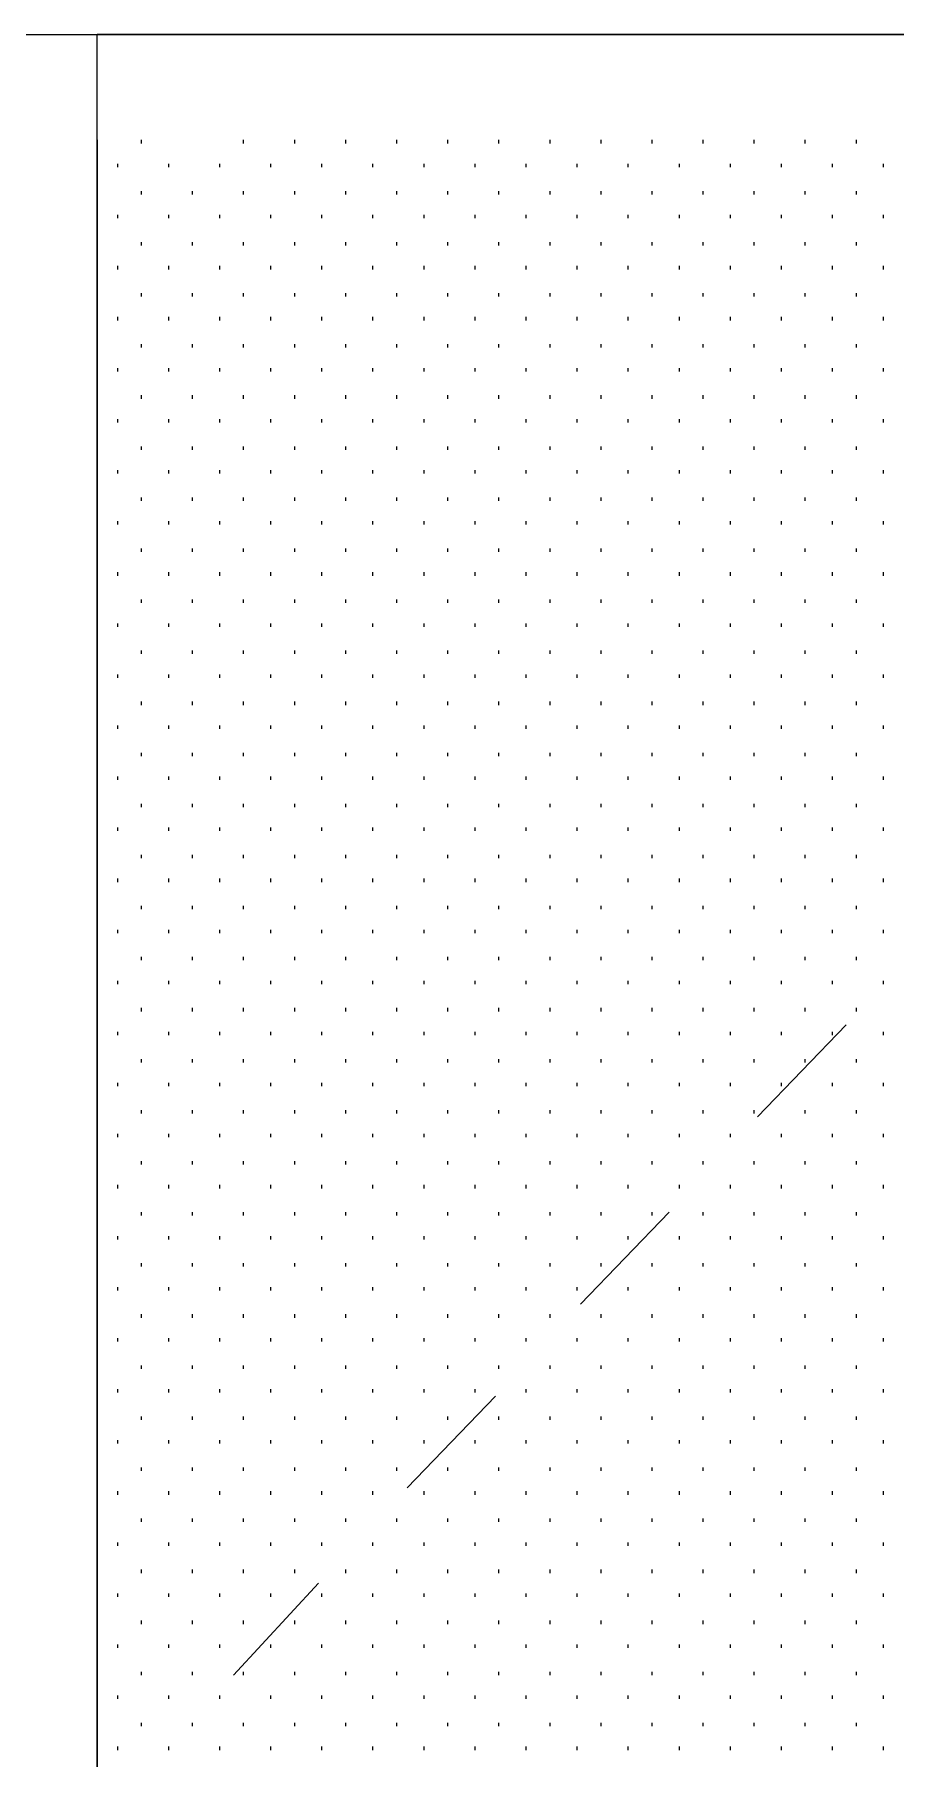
# Model space of a CAD drawing. Header units: inches. Extents: x -6061 to 13621, y -296 to 7483.
# Drawn here: x 12258.05 to 12278.3, y 169.85 to 210.42 of the extents above; entities that cross this region are included whole.
import ezdxf

# ---------------------------------------------------------------- set-up
doc = ezdxf.new("R2010")
doc.units = ezdxf.units.IN
doc.header["$MEASUREMENT"] = 0
doc.layers.get('0').update_dxf_attribs({"linetype": 'CONTINUOUS'})

msp = doc.modelspace()

# ---------------------------------------------------------------- linework, layer by layer
at = {"color": 7, "linetype": 'Continuous', "lineweight": 18, "true_color": 0x000007}
msp.add_line((12219.23764, 210.41591), (12379.6589, 210.41591), dxfattribs=at)
at = {"color": 7, "linetype": 'Continuous', "lineweight": 9, "true_color": 0x000007}
for p, q in [((12257.04035, 210.41591), (12259.52316, 210.41591)), ((12259.52316, 207.93311), (12259.52316, 210.41591)), ((12296.76524, 210.41591), (12259.52316, 210.41591)), ((12259.52316, 126.40098), (12259.52316, 210.41591)), ((12259.52316, 207.93311), (12259.52316, 128.88379)), ((12277.14307, 187.10958), (12275.06071, 184.94714)), ((12272.97836, 182.7046), (12270.89601, 180.54216)), ((12268.89375, 178.37972), (12266.81139, 176.21727)), ((12264.72904, 173.97474), (12262.72678, 171.81229))]:
    msp.add_line(p, q, dxfattribs=at)
at = {"color": 7, "linetype": 'Continuous', "lineweight": 9, "true_color": 0xffffff}
for p, q in [((12260.56433, 207.85302), (12260.56433, 207.93311)), ((12262.96705, 207.85302), (12262.96705, 207.93311)), ((12264.16841, 207.85302), (12264.16841, 207.93311)), ((12265.36976, 207.85302), (12265.36976, 207.93311)), ((12266.57112, 207.85302), (12266.57112, 207.93311)), ((12267.77248, 207.85302), (12267.77248, 207.93311)), ((12268.97384, 207.85302), (12268.97384, 207.93311)), ((12270.17519, 207.85302), (12270.17519, 207.93311)), ((12271.37655, 207.85302), (12271.37655, 207.93311)), ((12272.57791, 207.85302), (12272.57791, 207.93311)), ((12273.77927, 207.85302), (12273.77927, 207.93311)), ((12274.98062, 207.85302), (12274.98062, 207.93311)), ((12276.18198, 207.85302), (12276.18198, 207.93311)), ((12277.38334, 207.85302), (12277.38334, 207.93311)), ((12260.0037, 207.29239), (12260.0037, 207.37248)), ((12261.20506, 207.29239), (12261.20506, 207.37248)), ((12262.40642, 207.29239), (12262.40642, 207.37248)), ((12263.60777, 207.29239), (12263.60777, 207.37248)), ((12264.80913, 207.29239), (12264.80913, 207.37248)), ((12266.01049, 207.29239), (12266.01049, 207.37248)), ((12267.21185, 207.29239), (12267.21185, 207.37248)), ((12268.4132, 207.29239), (12268.4132, 207.37248)), ((12269.61456, 207.29239), (12269.61456, 207.37248)), ((12270.81592, 207.29239), (12270.81592, 207.37248)), ((12272.01728, 207.29239), (12272.01728, 207.37248)), ((12273.21863, 207.29239), (12273.21863, 207.37248)), ((12274.41999, 207.29239), (12274.41999, 207.37248)), ((12275.62135, 207.29239), (12275.62135, 207.37248)), ((12276.82271, 207.29239), (12276.82271, 207.37248)), ((12278.02406, 207.29239), (12278.02406, 207.37248)), ((12260.56433, 206.65166), (12260.56433, 206.73175)), ((12261.76569, 206.65166), (12261.76569, 206.73175)), ((12262.96705, 206.65166), (12262.96705, 206.73175)), ((12264.16841, 206.65166), (12264.16841, 206.73175)), ((12265.36976, 206.65166), (12265.36976, 206.73175)), ((12266.57112, 206.65166), (12266.57112, 206.73175)), ((12267.77248, 206.65166), (12267.77248, 206.73175)), ((12268.97384, 206.65166), (12268.97384, 206.73175)), ((12270.17519, 206.65166), (12270.17519, 206.73175)), ((12271.37655, 206.65166), (12271.37655, 206.73175)), ((12272.57791, 206.65166), (12272.57791, 206.73175)), ((12273.77927, 206.65166), (12273.77927, 206.73175)), ((12274.98062, 206.65166), (12274.98062, 206.73175)), ((12276.18198, 206.65166), (12276.18198, 206.73175)), ((12277.38334, 206.65166), (12277.38334, 206.73175)), ((12260.0037, 206.09103), (12260.0037, 206.17112)), ((12261.20506, 206.09103), (12261.20506, 206.17112)), ((12262.40642, 206.09103), (12262.40642, 206.17112)), ((12263.60777, 206.09103), (12263.60777, 206.17112)), ((12264.80913, 206.09103), (12264.80913, 206.17112)), ((12266.01049, 206.09103), (12266.01049, 206.17112)), ((12267.21185, 206.09103), (12267.21185, 206.17112)), ((12268.4132, 206.09103), (12268.4132, 206.17112)), ((12269.61456, 206.09103), (12269.61456, 206.17112)), ((12270.81592, 206.09103), (12270.81592, 206.17112)), ((12272.01728, 206.09103), (12272.01728, 206.17112)), ((12273.21863, 206.09103), (12273.21863, 206.17112)), ((12274.41999, 206.09103), (12274.41999, 206.17112)), ((12275.62135, 206.09103), (12275.62135, 206.17112)), ((12276.82271, 206.09103), (12276.82271, 206.17112)), ((12278.02406, 206.09103), (12278.02406, 206.17112)), ((12260.56433, 205.4503), (12260.56433, 205.53039)), ((12261.76569, 205.4503), (12261.76569, 205.53039)), ((12262.96705, 205.4503), (12262.96705, 205.53039)), ((12264.16841, 205.4503), (12264.16841, 205.53039)), ((12265.36976, 205.4503), (12265.36976, 205.53039)), ((12266.57112, 205.4503), (12266.57112, 205.53039)), ((12267.77248, 205.4503), (12267.77248, 205.53039)), ((12268.97384, 205.4503), (12268.97384, 205.53039)), ((12270.17519, 205.4503), (12270.17519, 205.53039)), ((12271.37655, 205.4503), (12271.37655, 205.53039)), ((12272.57791, 205.4503), (12272.57791, 205.53039)), ((12273.77927, 205.4503), (12273.77927, 205.53039)), ((12274.98062, 205.4503), (12274.98062, 205.53039)), ((12276.18198, 205.4503), (12276.18198, 205.53039)), ((12277.38334, 205.4503), (12277.38334, 205.53039)), ((12260.0037, 204.88967), (12260.0037, 204.96976)), ((12261.20506, 204.88967), (12261.20506, 204.96976)), ((12262.40642, 204.88967), (12262.40642, 204.96976)), ((12263.60777, 204.88967), (12263.60777, 204.96976)), ((12264.80913, 204.88967), (12264.80913, 204.96976)), ((12266.01049, 204.88967), (12266.01049, 204.96976)), ((12267.21185, 204.88967), (12267.21185, 204.96976)), ((12268.4132, 204.88967), (12268.4132, 204.96976)), ((12269.61456, 204.88967), (12269.61456, 204.96976)), ((12270.81592, 204.88967), (12270.81592, 204.96976)), ((12272.01728, 204.88967), (12272.01728, 204.96976)), ((12273.21863, 204.88967), (12273.21863, 204.96976)), ((12274.41999, 204.88967), (12274.41999, 204.96976)), ((12275.62135, 204.88967), (12275.62135, 204.96976)), ((12276.82271, 204.88967), (12276.82271, 204.96976)), ((12278.02406, 204.88967), (12278.02406, 204.96976)), ((12260.56433, 204.24895), (12260.56433, 204.32904)), ((12261.76569, 204.24895), (12261.76569, 204.32904)), ((12262.96705, 204.24895), (12262.96705, 204.32904)), ((12264.16841, 204.24895), (12264.16841, 204.32904)), ((12265.36976, 204.24895), (12265.36976, 204.32904)), ((12266.57112, 204.24895), (12266.57112, 204.32904)), ((12267.77248, 204.24895), (12267.77248, 204.32904)), ((12268.97384, 204.24895), (12268.97384, 204.32904)), ((12270.17519, 204.24895), (12270.17519, 204.32904)), ((12271.37655, 204.24895), (12271.37655, 204.32904)), ((12272.57791, 204.24895), (12272.57791, 204.32904)), ((12273.77927, 204.24895), (12273.77927, 204.32904)), ((12274.98062, 204.24895), (12274.98062, 204.32904)), ((12276.18198, 204.24895), (12276.18198, 204.32904)), ((12277.38334, 204.24895), (12277.38334, 204.32904)), ((12260.0037, 203.68831), (12260.0037, 203.7684)), ((12261.20506, 203.68831), (12261.20506, 203.7684)), ((12262.40642, 203.68831), (12262.40642, 203.7684)), ((12263.60777, 203.68831), (12263.60777, 203.7684)), ((12264.80913, 203.68831), (12264.80913, 203.7684)), ((12266.01049, 203.68831), (12266.01049, 203.7684)), ((12267.21185, 203.68831), (12267.21185, 203.7684)), ((12268.4132, 203.68831), (12268.4132, 203.7684)), ((12269.61456, 203.68831), (12269.61456, 203.7684)), ((12270.81592, 203.68831), (12270.81592, 203.7684)), ((12272.01728, 203.68831), (12272.01728, 203.7684)), ((12273.21863, 203.68831), (12273.21863, 203.7684)), ((12274.41999, 203.68831), (12274.41999, 203.7684)), ((12275.62135, 203.68831), (12275.62135, 203.7684)), ((12276.82271, 203.68831), (12276.82271, 203.7684)), ((12278.02406, 203.68831), (12278.02406, 203.7684)), ((12260.56433, 203.04759), (12260.56433, 203.12768)), ((12261.76569, 203.04759), (12261.76569, 203.12768)), ((12262.96705, 203.04759), (12262.96705, 203.12768)), ((12264.16841, 203.04759), (12264.16841, 203.12768)), ((12265.36976, 203.04759), (12265.36976, 203.12768)), ((12266.57112, 203.04759), (12266.57112, 203.12768)), ((12267.77248, 203.04759), (12267.77248, 203.12768)), ((12268.97384, 203.04759), (12268.97384, 203.12768)), ((12270.17519, 203.04759), (12270.17519, 203.12768)), ((12271.37655, 203.04759), (12271.37655, 203.12768)), ((12272.57791, 203.04759), (12272.57791, 203.12768)), ((12273.77927, 203.04759), (12273.77927, 203.12768)), ((12274.98062, 203.04759), (12274.98062, 203.12768)), ((12276.18198, 203.04759), (12276.18198, 203.12768)), ((12277.38334, 203.04759), (12277.38334, 203.12768)), ((12260.0037, 202.48696), (12260.0037, 202.56705)), ((12261.20506, 202.48696), (12261.20506, 202.56705)), ((12262.40642, 202.48696), (12262.40642, 202.56705)), ((12263.60777, 202.48696), (12263.60777, 202.56705)), ((12264.80913, 202.48696), (12264.80913, 202.56705)), ((12266.01049, 202.48696), (12266.01049, 202.56705)), ((12267.21185, 202.48696), (12267.21185, 202.56705)), ((12268.4132, 202.48696), (12268.4132, 202.56705)), ((12269.61456, 202.48696), (12269.61456, 202.56705)), ((12270.81592, 202.48696), (12270.81592, 202.56705)), ((12272.01728, 202.48696), (12272.01728, 202.56705)), ((12273.21863, 202.48696), (12273.21863, 202.56705)), ((12274.41999, 202.48696), (12274.41999, 202.56705)), ((12275.62135, 202.48696), (12275.62135, 202.56705)), ((12276.82271, 202.48696), (12276.82271, 202.56705)), ((12278.02406, 202.48696), (12278.02406, 202.56705)), ((12260.56433, 201.84623), (12260.56433, 201.92632)), ((12261.76569, 201.84623), (12261.76569, 201.92632)), ((12262.96705, 201.84623), (12262.96705, 201.92632)), ((12264.16841, 201.84623), (12264.16841, 201.92632)), ((12265.36976, 201.84623), (12265.36976, 201.92632)), ((12266.57112, 201.84623), (12266.57112, 201.92632)), ((12267.77248, 201.84623), (12267.77248, 201.92632)), ((12268.97384, 201.84623), (12268.97384, 201.92632)), ((12270.17519, 201.84623), (12270.17519, 201.92632)), ((12271.37655, 201.84623), (12271.37655, 201.92632)), ((12272.57791, 201.84623), (12272.57791, 201.92632)), ((12273.77927, 201.84623), (12273.77927, 201.92632)), ((12274.98062, 201.84623), (12274.98062, 201.92632)), ((12276.18198, 201.84623), (12276.18198, 201.92632)), ((12277.38334, 201.84623), (12277.38334, 201.92632)), ((12260.0037, 201.2856), (12260.0037, 201.36569)), ((12261.20506, 201.2856), (12261.20506, 201.36569)), ((12262.40642, 201.2856), (12262.40642, 201.36569)), ((12263.60777, 201.2856), (12263.60777, 201.36569)), ((12264.80913, 201.2856), (12264.80913, 201.36569)), ((12266.01049, 201.2856), (12266.01049, 201.36569)), ((12267.21185, 201.2856), (12267.21185, 201.36569)), ((12268.4132, 201.2856), (12268.4132, 201.36569)), ((12269.61456, 201.2856), (12269.61456, 201.36569)), ((12270.81592, 201.2856), (12270.81592, 201.36569)), ((12272.01728, 201.2856), (12272.01728, 201.36569)), ((12273.21863, 201.2856), (12273.21863, 201.36569)), ((12274.41999, 201.2856), (12274.41999, 201.36569)), ((12275.62135, 201.2856), (12275.62135, 201.36569)), ((12276.82271, 201.2856), (12276.82271, 201.36569)), ((12278.02406, 201.2856), (12278.02406, 201.36569)), ((12260.56433, 200.64487), (12260.56433, 200.72496)), ((12261.76569, 200.64487), (12261.76569, 200.72496)), ((12262.96705, 200.64487), (12262.96705, 200.72496)), ((12264.16841, 200.64487), (12264.16841, 200.72496)), ((12265.36976, 200.64487), (12265.36976, 200.72496)), ((12266.57112, 200.64487), (12266.57112, 200.72496)), ((12267.77248, 200.64487), (12267.77248, 200.72496)), ((12268.97384, 200.64487), (12268.97384, 200.72496)), ((12270.17519, 200.64487), (12270.17519, 200.72496)), ((12271.37655, 200.64487), (12271.37655, 200.72496)), ((12272.57791, 200.64487), (12272.57791, 200.72496)), ((12273.77927, 200.64487), (12273.77927, 200.72496)), ((12274.98062, 200.64487), (12274.98062, 200.72496)), ((12276.18198, 200.64487), (12276.18198, 200.72496)), ((12277.38334, 200.64487), (12277.38334, 200.72496)), ((12260.0037, 200.08424), (12260.0037, 200.16433)), ((12261.20506, 200.08424), (12261.20506, 200.16433)), ((12262.40642, 200.08424), (12262.40642, 200.16433)), ((12263.60777, 200.08424), (12263.60777, 200.16433)), ((12264.80913, 200.08424), (12264.80913, 200.16433)), ((12266.01049, 200.08424), (12266.01049, 200.16433)), ((12267.21185, 200.08424), (12267.21185, 200.16433)), ((12268.4132, 200.08424), (12268.4132, 200.16433)), ((12269.61456, 200.08424), (12269.61456, 200.16433)), ((12270.81592, 200.08424), (12270.81592, 200.16433)), ((12272.01728, 200.08424), (12272.01728, 200.16433)), ((12273.21863, 200.08424), (12273.21863, 200.16433)), ((12274.41999, 200.08424), (12274.41999, 200.16433)), ((12275.62135, 200.08424), (12275.62135, 200.16433)), ((12276.82271, 200.08424), (12276.82271, 200.16433)), ((12278.02406, 200.08424), (12278.02406, 200.16433)), ((12260.56433, 199.44352), (12260.56433, 199.52361)), ((12261.76569, 199.44352), (12261.76569, 199.52361)), ((12262.96705, 199.44352), (12262.96705, 199.52361)), ((12264.16841, 199.44352), (12264.16841, 199.52361)), ((12265.36976, 199.44352), (12265.36976, 199.52361)), ((12266.57112, 199.44352), (12266.57112, 199.52361)), ((12267.77248, 199.44352), (12267.77248, 199.52361)), ((12268.97384, 199.44352), (12268.97384, 199.52361)), ((12270.17519, 199.44352), (12270.17519, 199.52361)), ((12271.37655, 199.44352), (12271.37655, 199.52361)), ((12272.57791, 199.44352), (12272.57791, 199.52361)), ((12273.77927, 199.44352), (12273.77927, 199.52361)), ((12274.98062, 199.44352), (12274.98062, 199.52361)), ((12276.18198, 199.44352), (12276.18198, 199.52361)), ((12277.38334, 199.44352), (12277.38334, 199.52361)), ((12260.0037, 198.88288), (12260.0037, 198.96297)), ((12261.20506, 198.88288), (12261.20506, 198.96297)), ((12262.40642, 198.88288), (12262.40642, 198.96297)), ((12263.60777, 198.88288), (12263.60777, 198.96297)), ((12264.80913, 198.88288), (12264.80913, 198.96297)), ((12266.01049, 198.88288), (12266.01049, 198.96297)), ((12267.21185, 198.88288), (12267.21185, 198.96297)), ((12268.4132, 198.88288), (12268.4132, 198.96297)), ((12269.61456, 198.88288), (12269.61456, 198.96297)), ((12270.81592, 198.88288), (12270.81592, 198.96297)), ((12272.01728, 198.88288), (12272.01728, 198.96297)), ((12273.21863, 198.88288), (12273.21863, 198.96297)), ((12274.41999, 198.88288), (12274.41999, 198.96297)), ((12275.62135, 198.88288), (12275.62135, 198.96297)), ((12276.82271, 198.88288), (12276.82271, 198.96297)), ((12278.02406, 198.88288), (12278.02406, 198.96297)), ((12260.56433, 198.24216), (12260.56433, 198.32225)), ((12261.76569, 198.24216), (12261.76569, 198.32225)), ((12262.96705, 198.24216), (12262.96705, 198.32225)), ((12264.16841, 198.24216), (12264.16841, 198.32225)), ((12265.36976, 198.24216), (12265.36976, 198.32225)), ((12266.57112, 198.24216), (12266.57112, 198.32225)), ((12267.77248, 198.24216), (12267.77248, 198.32225)), ((12268.97384, 198.24216), (12268.97384, 198.32225)), ((12270.17519, 198.24216), (12270.17519, 198.32225)), ((12271.37655, 198.24216), (12271.37655, 198.32225)), ((12272.57791, 198.24216), (12272.57791, 198.32225)), ((12273.77927, 198.24216), (12273.77927, 198.32225)), ((12274.98062, 198.24216), (12274.98062, 198.32225)), ((12276.18198, 198.24216), (12276.18198, 198.32225)), ((12277.38334, 198.24216), (12277.38334, 198.32225)), ((12260.0037, 197.68153), (12260.0037, 197.76162)), ((12261.20506, 197.68153), (12261.20506, 197.76162)), ((12262.40642, 197.68153), (12262.40642, 197.76162)), ((12263.60777, 197.68153), (12263.60777, 197.76162)), ((12264.80913, 197.68153), (12264.80913, 197.76162)), ((12266.01049, 197.68153), (12266.01049, 197.76162)), ((12267.21185, 197.68153), (12267.21185, 197.76162)), ((12268.4132, 197.68153), (12268.4132, 197.76162)), ((12269.61456, 197.68153), (12269.61456, 197.76162)), ((12270.81592, 197.68153), (12270.81592, 197.76162)), ((12272.01728, 197.68153), (12272.01728, 197.76162)), ((12273.21863, 197.68153), (12273.21863, 197.76162)), ((12274.41999, 197.68153), (12274.41999, 197.76162)), ((12275.62135, 197.68153), (12275.62135, 197.76162)), ((12276.82271, 197.68153), (12276.82271, 197.76162)), ((12278.02406, 197.68153), (12278.02406, 197.76162)), ((12260.56433, 197.0408), (12260.56433, 197.12089)), ((12261.76569, 197.0408), (12261.76569, 197.12089)), ((12262.96705, 197.0408), (12262.96705, 197.12089)), ((12264.16841, 197.0408), (12264.16841, 197.12089)), ((12265.36976, 197.0408), (12265.36976, 197.12089)), ((12266.57112, 197.0408), (12266.57112, 197.12089)), ((12267.77248, 197.0408), (12267.77248, 197.12089)), ((12268.97384, 197.0408), (12268.97384, 197.12089)), ((12270.17519, 197.0408), (12270.17519, 197.12089)), ((12271.37655, 197.0408), (12271.37655, 197.12089)), ((12272.57791, 197.0408), (12272.57791, 197.12089)), ((12273.77927, 197.0408), (12273.77927, 197.12089)), ((12274.98062, 197.0408), (12274.98062, 197.12089)), ((12276.18198, 197.0408), (12276.18198, 197.12089)), ((12277.38334, 197.0408), (12277.38334, 197.12089)), ((12260.0037, 196.48017), (12260.0037, 196.56026)), ((12261.20506, 196.48017), (12261.20506, 196.56026)), ((12262.40642, 196.48017), (12262.40642, 196.56026)), ((12263.60777, 196.48017), (12263.60777, 196.56026)), ((12264.80913, 196.48017), (12264.80913, 196.56026)), ((12266.01049, 196.48017), (12266.01049, 196.56026)), ((12267.21185, 196.48017), (12267.21185, 196.56026)), ((12268.4132, 196.48017), (12268.4132, 196.56026)), ((12269.61456, 196.48017), (12269.61456, 196.56026)), ((12270.81592, 196.48017), (12270.81592, 196.56026)), ((12272.01728, 196.48017), (12272.01728, 196.56026)), ((12273.21863, 196.48017), (12273.21863, 196.56026)), ((12274.41999, 196.48017), (12274.41999, 196.56026)), ((12275.62135, 196.48017), (12275.62135, 196.56026)), ((12276.82271, 196.48017), (12276.82271, 196.56026)), ((12278.02406, 196.48017), (12278.02406, 196.56026)), ((12260.56433, 195.83944), (12260.56433, 195.91953)), ((12261.76569, 195.83944), (12261.76569, 195.91953)), ((12262.96705, 195.83944), (12262.96705, 195.91953)), ((12264.16841, 195.83944), (12264.16841, 195.91953)), ((12265.36976, 195.83944), (12265.36976, 195.91953)), ((12266.57112, 195.83944), (12266.57112, 195.91953)), ((12267.77248, 195.83944), (12267.77248, 195.91953)), ((12268.97384, 195.83944), (12268.97384, 195.91953)), ((12270.17519, 195.83944), (12270.17519, 195.91953)), ((12271.37655, 195.83944), (12271.37655, 195.91953)), ((12272.57791, 195.83944), (12272.57791, 195.91953)), ((12273.77927, 195.83944), (12273.77927, 195.91953)), ((12274.98062, 195.83944), (12274.98062, 195.91953)), ((12276.18198, 195.83944), (12276.18198, 195.91953)), ((12277.38334, 195.83944), (12277.38334, 195.91953)), ((12260.0037, 195.27881), (12260.0037, 195.3589)), ((12261.20506, 195.27881), (12261.20506, 195.3589)), ((12262.40642, 195.27881), (12262.40642, 195.3589)), ((12263.60777, 195.27881), (12263.60777, 195.3589)), ((12264.80913, 195.27881), (12264.80913, 195.3589)), ((12266.01049, 195.27881), (12266.01049, 195.3589)), ((12267.21185, 195.27881), (12267.21185, 195.3589)), ((12268.4132, 195.27881), (12268.4132, 195.3589)), ((12269.61456, 195.27881), (12269.61456, 195.3589)), ((12270.81592, 195.27881), (12270.81592, 195.3589)), ((12272.01728, 195.27881), (12272.01728, 195.3589)), ((12273.21863, 195.27881), (12273.21863, 195.3589)), ((12274.41999, 195.27881), (12274.41999, 195.3589)), ((12275.62135, 195.27881), (12275.62135, 195.3589)), ((12276.82271, 195.27881), (12276.82271, 195.3589)), ((12278.02406, 195.27881), (12278.02406, 195.3589)), ((12260.56433, 194.63809), (12260.56433, 194.71818)), ((12261.76569, 194.63809), (12261.76569, 194.71818)), ((12262.96705, 194.63809), (12262.96705, 194.71818)), ((12264.16841, 194.63809), (12264.16841, 194.71818)), ((12265.36976, 194.63809), (12265.36976, 194.71818)), ((12266.57112, 194.63809), (12266.57112, 194.71818)), ((12267.77248, 194.63809), (12267.77248, 194.71818)), ((12268.97384, 194.63809), (12268.97384, 194.71818)), ((12270.17519, 194.63809), (12270.17519, 194.71818)), ((12271.37655, 194.63809), (12271.37655, 194.71818)), ((12272.57791, 194.63809), (12272.57791, 194.71818)), ((12273.77927, 194.63809), (12273.77927, 194.71818)), ((12274.98062, 194.63809), (12274.98062, 194.71818)), ((12276.18198, 194.63809), (12276.18198, 194.71818)), ((12277.38334, 194.63809), (12277.38334, 194.71818)), ((12260.0037, 194.07745), (12260.0037, 194.15754)), ((12261.20506, 194.07745), (12261.20506, 194.15754)), ((12262.40642, 194.07745), (12262.40642, 194.15754)), ((12263.60777, 194.07745), (12263.60777, 194.15754)), ((12264.80913, 194.07745), (12264.80913, 194.15754)), ((12266.01049, 194.07745), (12266.01049, 194.15754)), ((12267.21185, 194.07745), (12267.21185, 194.15754)), ((12268.4132, 194.07745), (12268.4132, 194.15754)), ((12269.61456, 194.07745), (12269.61456, 194.15754)), ((12270.81592, 194.07745), (12270.81592, 194.15754)), ((12272.01728, 194.07745), (12272.01728, 194.15754)), ((12273.21863, 194.07745), (12273.21863, 194.15754)), ((12274.41999, 194.07745), (12274.41999, 194.15754)), ((12275.62135, 194.07745), (12275.62135, 194.15754)), ((12276.82271, 194.07745), (12276.82271, 194.15754)), ((12278.02406, 194.07745), (12278.02406, 194.15754)), ((12260.56433, 193.43673), (12260.56433, 193.51682)), ((12261.76569, 193.43673), (12261.76569, 193.51682)), ((12262.96705, 193.43673), (12262.96705, 193.51682)), ((12264.16841, 193.43673), (12264.16841, 193.51682)), ((12265.36976, 193.43673), (12265.36976, 193.51682)), ((12266.57112, 193.43673), (12266.57112, 193.51682)), ((12267.77248, 193.43673), (12267.77248, 193.51682)), ((12268.97384, 193.43673), (12268.97384, 193.51682)), ((12270.17519, 193.43673), (12270.17519, 193.51682)), ((12271.37655, 193.43673), (12271.37655, 193.51682)), ((12272.57791, 193.43673), (12272.57791, 193.51682)), ((12273.77927, 193.43673), (12273.77927, 193.51682)), ((12274.98062, 193.43673), (12274.98062, 193.51682)), ((12276.18198, 193.43673), (12276.18198, 193.51682)), ((12277.38334, 193.43673), (12277.38334, 193.51682)), ((12260.0037, 192.8761), (12260.0037, 192.95619)), ((12261.20506, 192.8761), (12261.20506, 192.95619)), ((12262.40642, 192.8761), (12262.40642, 192.95619)), ((12263.60777, 192.8761), (12263.60777, 192.95619)), ((12264.80913, 192.8761), (12264.80913, 192.95619)), ((12266.01049, 192.8761), (12266.01049, 192.95619)), ((12267.21185, 192.8761), (12267.21185, 192.95619)), ((12268.4132, 192.8761), (12268.4132, 192.95619)), ((12269.61456, 192.8761), (12269.61456, 192.95619)), ((12270.81592, 192.8761), (12270.81592, 192.95619)), ((12272.01728, 192.8761), (12272.01728, 192.95619)), ((12273.21863, 192.8761), (12273.21863, 192.95619)), ((12274.41999, 192.8761), (12274.41999, 192.95619)), ((12275.62135, 192.8761), (12275.62135, 192.95619)), ((12276.82271, 192.8761), (12276.82271, 192.95619)), ((12278.02406, 192.8761), (12278.02406, 192.95619)), ((12260.56433, 192.23537), (12260.56433, 192.31546)), ((12261.76569, 192.23537), (12261.76569, 192.31546)), ((12262.96705, 192.23537), (12262.96705, 192.31546)), ((12264.16841, 192.23537), (12264.16841, 192.31546)), ((12265.36976, 192.23537), (12265.36976, 192.31546)), ((12266.57112, 192.23537), (12266.57112, 192.31546)), ((12267.77248, 192.23537), (12267.77248, 192.31546)), ((12268.97384, 192.23537), (12268.97384, 192.31546)), ((12270.17519, 192.23537), (12270.17519, 192.31546)), ((12271.37655, 192.23537), (12271.37655, 192.31546)), ((12272.57791, 192.23537), (12272.57791, 192.31546)), ((12273.77927, 192.23537), (12273.77927, 192.31546)), ((12274.98062, 192.23537), (12274.98062, 192.31546)), ((12276.18198, 192.23537), (12276.18198, 192.31546)), ((12277.38334, 192.23537), (12277.38334, 192.31546)), ((12260.0037, 191.67474), (12260.0037, 191.75483)), ((12261.20506, 191.67474), (12261.20506, 191.75483)), ((12262.40642, 191.67474), (12262.40642, 191.75483)), ((12263.60777, 191.67474), (12263.60777, 191.75483)), ((12264.80913, 191.67474), (12264.80913, 191.75483)), ((12266.01049, 191.67474), (12266.01049, 191.75483)), ((12267.21185, 191.67474), (12267.21185, 191.75483)), ((12268.4132, 191.67474), (12268.4132, 191.75483)), ((12269.61456, 191.67474), (12269.61456, 191.75483)), ((12270.81592, 191.67474), (12270.81592, 191.75483)), ((12272.01728, 191.67474), (12272.01728, 191.75483)), ((12273.21863, 191.67474), (12273.21863, 191.75483)), ((12274.41999, 191.67474), (12274.41999, 191.75483)), ((12275.62135, 191.67474), (12275.62135, 191.75483)), ((12276.82271, 191.67474), (12276.82271, 191.75483)), ((12278.02406, 191.67474), (12278.02406, 191.75483)), ((12260.56433, 191.03401), (12260.56433, 191.1141)), ((12261.76569, 191.03401), (12261.76569, 191.1141)), ((12262.96705, 191.03401), (12262.96705, 191.1141)), ((12264.16841, 191.03401), (12264.16841, 191.1141)), ((12265.36976, 191.03401), (12265.36976, 191.1141)), ((12266.57112, 191.03401), (12266.57112, 191.1141)), ((12267.77248, 191.03401), (12267.77248, 191.1141)), ((12268.97384, 191.03401), (12268.97384, 191.1141)), ((12270.17519, 191.03401), (12270.17519, 191.1141)), ((12271.37655, 191.03401), (12271.37655, 191.1141)), ((12272.57791, 191.03401), (12272.57791, 191.1141)), ((12273.77927, 191.03401), (12273.77927, 191.1141)), ((12274.98062, 191.03401), (12274.98062, 191.1141)), ((12276.18198, 191.03401), (12276.18198, 191.1141)), ((12277.38334, 191.03401), (12277.38334, 191.1141)), ((12260.0037, 190.47338), (12260.0037, 190.55347)), ((12261.20506, 190.47338), (12261.20506, 190.55347)), ((12262.40642, 190.47338), (12262.40642, 190.55347)), ((12263.60777, 190.47338), (12263.60777, 190.55347)), ((12264.80913, 190.47338), (12264.80913, 190.55347)), ((12266.01049, 190.47338), (12266.01049, 190.55347)), ((12267.21185, 190.47338), (12267.21185, 190.55347)), ((12268.4132, 190.47338), (12268.4132, 190.55347)), ((12269.61456, 190.47338), (12269.61456, 190.55347)), ((12270.81592, 190.47338), (12270.81592, 190.55347)), ((12272.01728, 190.47338), (12272.01728, 190.55347)), ((12273.21863, 190.47338), (12273.21863, 190.55347)), ((12274.41999, 190.47338), (12274.41999, 190.55347)), ((12275.62135, 190.47338), (12275.62135, 190.55347)), ((12276.82271, 190.47338), (12276.82271, 190.55347)), ((12278.02406, 190.47338), (12278.02406, 190.55347)), ((12260.56433, 189.83266), (12260.56433, 189.91275)), ((12261.76569, 189.83266), (12261.76569, 189.91275)), ((12262.96705, 189.83266), (12262.96705, 189.91275)), ((12264.16841, 189.83266), (12264.16841, 189.91275)), ((12265.36976, 189.83266), (12265.36976, 189.91275)), ((12266.57112, 189.83266), (12266.57112, 189.91275)), ((12267.77248, 189.83266), (12267.77248, 189.91275)), ((12268.97384, 189.83266), (12268.97384, 189.91275)), ((12270.17519, 189.83266), (12270.17519, 189.91275)), ((12271.37655, 189.83266), (12271.37655, 189.91275)), ((12272.57791, 189.83266), (12272.57791, 189.91275)), ((12273.77927, 189.83266), (12273.77927, 189.91275)), ((12274.98062, 189.83266), (12274.98062, 189.91275)), ((12276.18198, 189.83266), (12276.18198, 189.91275)), ((12277.38334, 189.83266), (12277.38334, 189.91275)), ((12260.0037, 189.27202), (12260.0037, 189.35211)), ((12261.20506, 189.27202), (12261.20506, 189.35211)), ((12262.40642, 189.27202), (12262.40642, 189.35211)), ((12263.60777, 189.27202), (12263.60777, 189.35211)), ((12264.80913, 189.27202), (12264.80913, 189.35211)), ((12266.01049, 189.27202), (12266.01049, 189.35211)), ((12267.21185, 189.27202), (12267.21185, 189.35211)), ((12268.4132, 189.27202), (12268.4132, 189.35211)), ((12269.61456, 189.27202), (12269.61456, 189.35211)), ((12270.81592, 189.27202), (12270.81592, 189.35211)), ((12272.01728, 189.27202), (12272.01728, 189.35211)), ((12273.21863, 189.27202), (12273.21863, 189.35211)), ((12274.41999, 189.27202), (12274.41999, 189.35211)), ((12275.62135, 189.27202), (12275.62135, 189.35211)), ((12276.82271, 189.27202), (12276.82271, 189.35211)), ((12278.02406, 189.27202), (12278.02406, 189.35211)), ((12260.56433, 188.6313), (12260.56433, 188.71139)), ((12261.76569, 188.6313), (12261.76569, 188.71139)), ((12262.96705, 188.6313), (12262.96705, 188.71139)), ((12264.16841, 188.6313), (12264.16841, 188.71139)), ((12265.36976, 188.6313), (12265.36976, 188.71139)), ((12266.57112, 188.6313), (12266.57112, 188.71139)), ((12267.77248, 188.6313), (12267.77248, 188.71139)), ((12268.97384, 188.6313), (12268.97384, 188.71139)), ((12270.17519, 188.6313), (12270.17519, 188.71139)), ((12271.37655, 188.6313), (12271.37655, 188.71139)), ((12272.57791, 188.6313), (12272.57791, 188.71139)), ((12273.77927, 188.6313), (12273.77927, 188.71139)), ((12274.98062, 188.6313), (12274.98062, 188.71139)), ((12276.18198, 188.6313), (12276.18198, 188.71139)), ((12277.38334, 188.6313), (12277.38334, 188.71139)), ((12260.0037, 188.07067), (12260.0037, 188.15076)), ((12261.20506, 188.07067), (12261.20506, 188.15076)), ((12262.40642, 188.07067), (12262.40642, 188.15076)), ((12263.60777, 188.07067), (12263.60777, 188.15076)), ((12264.80913, 188.07067), (12264.80913, 188.15076)), ((12266.01049, 188.07067), (12266.01049, 188.15076)), ((12267.21185, 188.07067), (12267.21185, 188.15076)), ((12268.4132, 188.07067), (12268.4132, 188.15076)), ((12269.61456, 188.07067), (12269.61456, 188.15076)), ((12270.81592, 188.07067), (12270.81592, 188.15076)), ((12272.01728, 188.07067), (12272.01728, 188.15076)), ((12273.21863, 188.07067), (12273.21863, 188.15076)), ((12274.41999, 188.07067), (12274.41999, 188.15076)), ((12275.62135, 188.07067), (12275.62135, 188.15076)), ((12276.82271, 188.07067), (12276.82271, 188.15076)), ((12278.02406, 188.07067), (12278.02406, 188.15076)), ((12260.56433, 187.42994), (12260.56433, 187.51003)), ((12261.76569, 187.42994), (12261.76569, 187.51003)), ((12262.96705, 187.42994), (12262.96705, 187.51003)), ((12264.16841, 187.42994), (12264.16841, 187.51003)), ((12265.36976, 187.42994), (12265.36976, 187.51003)), ((12266.57112, 187.42994), (12266.57112, 187.51003)), ((12267.77248, 187.42994), (12267.77248, 187.51003)), ((12268.97384, 187.42994), (12268.97384, 187.51003)), ((12270.17519, 187.42994), (12270.17519, 187.51003)), ((12271.37655, 187.42994), (12271.37655, 187.51003)), ((12272.57791, 187.42994), (12272.57791, 187.51003)), ((12273.77927, 187.42994), (12273.77927, 187.51003)), ((12274.98062, 187.42994), (12274.98062, 187.51003)), ((12276.18198, 187.42994), (12276.18198, 187.51003)), ((12277.38334, 187.42994), (12277.38334, 187.51003)), ((12260.0037, 186.86931), (12260.0037, 186.9494)), ((12261.20506, 186.86931), (12261.20506, 186.9494)), ((12262.40642, 186.86931), (12262.40642, 186.9494)), ((12263.60777, 186.86931), (12263.60777, 186.9494)), ((12264.80913, 186.86931), (12264.80913, 186.9494)), ((12266.01049, 186.86931), (12266.01049, 186.9494)), ((12267.21185, 186.86931), (12267.21185, 186.9494)), ((12268.4132, 186.86931), (12268.4132, 186.9494)), ((12269.61456, 186.86931), (12269.61456, 186.9494)), ((12270.81592, 186.86931), (12270.81592, 186.9494)), ((12272.01728, 186.86931), (12272.01728, 186.9494)), ((12273.21863, 186.86931), (12273.21863, 186.9494)), ((12274.41999, 186.86931), (12274.41999, 186.9494)), ((12275.62135, 186.86931), (12275.62135, 186.9494)), ((12276.82271, 186.86931), (12276.82271, 186.9494)), ((12278.02406, 186.86931), (12278.02406, 186.9494)), ((12260.56433, 186.22858), (12260.56433, 186.30867)), ((12261.76569, 186.22858), (12261.76569, 186.30867)), ((12262.96705, 186.22858), (12262.96705, 186.30867)), ((12264.16841, 186.22858), (12264.16841, 186.30867)), ((12265.36976, 186.22858), (12265.36976, 186.30867)), ((12266.57112, 186.22858), (12266.57112, 186.30867)), ((12267.77248, 186.22858), (12267.77248, 186.30867)), ((12268.97384, 186.22858), (12268.97384, 186.30867)), ((12270.17519, 186.22858), (12270.17519, 186.30867)), ((12271.37655, 186.22858), (12271.37655, 186.30867)), ((12272.57791, 186.22858), (12272.57791, 186.30867)), ((12273.77927, 186.22858), (12273.77927, 186.30867)), ((12274.98062, 186.22858), (12274.98062, 186.30867)), ((12276.18198, 186.22858), (12276.18198, 186.30867)), ((12277.38334, 186.22858), (12277.38334, 186.30867)), ((12260.0037, 185.66795), (12260.0037, 185.74804)), ((12261.20506, 185.66795), (12261.20506, 185.74804)), ((12262.40642, 185.66795), (12262.40642, 185.74804)), ((12263.60777, 185.66795), (12263.60777, 185.74804)), ((12264.80913, 185.66795), (12264.80913, 185.74804)), ((12266.01049, 185.66795), (12266.01049, 185.74804)), ((12267.21185, 185.66795), (12267.21185, 185.74804)), ((12268.4132, 185.66795), (12268.4132, 185.74804)), ((12269.61456, 185.66795), (12269.61456, 185.74804)), ((12270.81592, 185.66795), (12270.81592, 185.74804)), ((12272.01728, 185.66795), (12272.01728, 185.74804)), ((12273.21863, 185.66795), (12273.21863, 185.74804)), ((12274.41999, 185.66795), (12274.41999, 185.74804)), ((12275.62135, 185.66795), (12275.62135, 185.74804)), ((12276.82271, 185.66795), (12276.82271, 185.74804)), ((12278.02406, 185.66795), (12278.02406, 185.74804)), ((12260.56433, 185.02723), (12260.56433, 185.10732)), ((12261.76569, 185.02723), (12261.76569, 185.10732)), ((12262.96705, 185.02723), (12262.96705, 185.10732)), ((12264.16841, 185.02723), (12264.16841, 185.10732)), ((12265.36976, 185.02723), (12265.36976, 185.10732)), ((12266.57112, 185.02723), (12266.57112, 185.10732)), ((12267.77248, 185.02723), (12267.77248, 185.10732)), ((12268.97384, 185.02723), (12268.97384, 185.10732)), ((12270.17519, 185.02723), (12270.17519, 185.10732)), ((12271.37655, 185.02723), (12271.37655, 185.10732)), ((12272.57791, 185.02723), (12272.57791, 185.10732)), ((12273.77927, 185.02723), (12273.77927, 185.10732)), ((12274.98062, 185.02723), (12274.98062, 185.10732)), ((12276.18198, 185.02723), (12276.18198, 185.10732)), ((12277.38334, 185.02723), (12277.38334, 185.10732)), ((12260.0037, 184.46659), (12260.0037, 184.54668)), ((12261.20506, 184.46659), (12261.20506, 184.54668)), ((12262.40642, 184.46659), (12262.40642, 184.54668)), ((12263.60777, 184.46659), (12263.60777, 184.54668)), ((12264.80913, 184.46659), (12264.80913, 184.54668)), ((12266.01049, 184.46659), (12266.01049, 184.54668)), ((12267.21185, 184.46659), (12267.21185, 184.54668)), ((12268.4132, 184.46659), (12268.4132, 184.54668)), ((12269.61456, 184.46659), (12269.61456, 184.54668)), ((12270.81592, 184.46659), (12270.81592, 184.54668)), ((12272.01728, 184.46659), (12272.01728, 184.54668)), ((12273.21863, 184.46659), (12273.21863, 184.54668)), ((12274.41999, 184.46659), (12274.41999, 184.54668)), ((12275.62135, 184.46659), (12275.62135, 184.54668)), ((12276.82271, 184.46659), (12276.82271, 184.54668)), ((12278.02406, 184.46659), (12278.02406, 184.54668)), ((12260.56433, 183.82587), (12260.56433, 183.90596)), ((12261.76569, 183.82587), (12261.76569, 183.90596)), ((12262.96705, 183.82587), (12262.96705, 183.90596)), ((12264.16841, 183.82587), (12264.16841, 183.90596)), ((12265.36976, 183.82587), (12265.36976, 183.90596)), ((12266.57112, 183.82587), (12266.57112, 183.90596)), ((12267.77248, 183.82587), (12267.77248, 183.90596)), ((12268.97384, 183.82587), (12268.97384, 183.90596)), ((12270.17519, 183.82587), (12270.17519, 183.90596)), ((12271.37655, 183.82587), (12271.37655, 183.90596)), ((12272.57791, 183.82587), (12272.57791, 183.90596)), ((12273.77927, 183.82587), (12273.77927, 183.90596)), ((12274.98062, 183.82587), (12274.98062, 183.90596)), ((12276.18198, 183.82587), (12276.18198, 183.90596)), ((12277.38334, 183.82587), (12277.38334, 183.90596)), ((12260.0037, 183.26524), (12260.0037, 183.34533)), ((12261.20506, 183.26524), (12261.20506, 183.34533)), ((12262.40642, 183.26524), (12262.40642, 183.34533)), ((12263.60777, 183.26524), (12263.60777, 183.34533)), ((12264.80913, 183.26524), (12264.80913, 183.34533)), ((12266.01049, 183.26524), (12266.01049, 183.34533)), ((12267.21185, 183.26524), (12267.21185, 183.34533)), ((12268.4132, 183.26524), (12268.4132, 183.34533)), ((12269.61456, 183.26524), (12269.61456, 183.34533)), ((12270.81592, 183.26524), (12270.81592, 183.34533)), ((12272.01728, 183.26524), (12272.01728, 183.34533)), ((12273.21863, 183.26524), (12273.21863, 183.34533)), ((12274.41999, 183.26524), (12274.41999, 183.34533)), ((12275.62135, 183.26524), (12275.62135, 183.34533)), ((12276.82271, 183.26524), (12276.82271, 183.34533)), ((12278.02406, 183.26524), (12278.02406, 183.34533)), ((12260.56433, 182.62451), (12260.56433, 182.7046)), ((12261.76569, 182.62451), (12261.76569, 182.7046)), ((12262.96705, 182.62451), (12262.96705, 182.7046)), ((12264.16841, 182.62451), (12264.16841, 182.7046)), ((12265.36976, 182.62451), (12265.36976, 182.7046)), ((12266.57112, 182.62451), (12266.57112, 182.7046)), ((12267.77248, 182.62451), (12267.77248, 182.7046)), ((12268.97384, 182.62451), (12268.97384, 182.7046)), ((12270.17519, 182.62451), (12270.17519, 182.7046)), ((12271.37655, 182.62451), (12271.37655, 182.7046)), ((12272.57791, 182.62451), (12272.57791, 182.7046)), ((12273.77927, 182.62451), (12273.77927, 182.7046)), ((12274.98062, 182.62451), (12274.98062, 182.7046)), ((12276.18198, 182.62451), (12276.18198, 182.7046)), ((12277.38334, 182.62451), (12277.38334, 182.7046)), ((12260.0037, 182.06388), (12260.0037, 182.14397)), ((12261.20506, 182.06388), (12261.20506, 182.14397)), ((12262.40642, 182.06388), (12262.40642, 182.14397)), ((12263.60777, 182.06388), (12263.60777, 182.14397)), ((12264.80913, 182.06388), (12264.80913, 182.14397)), ((12266.01049, 182.06388), (12266.01049, 182.14397)), ((12267.21185, 182.06388), (12267.21185, 182.14397)), ((12268.4132, 182.06388), (12268.4132, 182.14397)), ((12269.61456, 182.06388), (12269.61456, 182.14397)), ((12270.81592, 182.06388), (12270.81592, 182.14397)), ((12272.01728, 182.06388), (12272.01728, 182.14397)), ((12273.21863, 182.06388), (12273.21863, 182.14397)), ((12274.41999, 182.06388), (12274.41999, 182.14397)), ((12275.62135, 182.06388), (12275.62135, 182.14397)), ((12276.82271, 182.06388), (12276.82271, 182.14397)), ((12278.02406, 182.06388), (12278.02406, 182.14397)), ((12260.56433, 181.42315), (12260.56433, 181.50324)), ((12261.76569, 181.42315), (12261.76569, 181.50324)), ((12262.96705, 181.42315), (12262.96705, 181.50324)), ((12264.16841, 181.42315), (12264.16841, 181.50324)), ((12265.36976, 181.42315), (12265.36976, 181.50324)), ((12266.57112, 181.42315), (12266.57112, 181.50324)), ((12267.77248, 181.42315), (12267.77248, 181.50324)), ((12268.97384, 181.42315), (12268.97384, 181.50324)), ((12270.17519, 181.42315), (12270.17519, 181.50324)), ((12271.37655, 181.42315), (12271.37655, 181.50324)), ((12272.57791, 181.42315), (12272.57791, 181.50324)), ((12273.77927, 181.42315), (12273.77927, 181.50324)), ((12274.98062, 181.42315), (12274.98062, 181.50324)), ((12276.18198, 181.42315), (12276.18198, 181.50324)), ((12277.38334, 181.42315), (12277.38334, 181.50324)), ((12260.0037, 180.86252), (12260.0037, 180.94261)), ((12261.20506, 180.86252), (12261.20506, 180.94261)), ((12262.40642, 180.86252), (12262.40642, 180.94261)), ((12263.60777, 180.86252), (12263.60777, 180.94261)), ((12264.80913, 180.86252), (12264.80913, 180.94261)), ((12266.01049, 180.86252), (12266.01049, 180.94261)), ((12267.21185, 180.86252), (12267.21185, 180.94261)), ((12268.4132, 180.86252), (12268.4132, 180.94261)), ((12269.61456, 180.86252), (12269.61456, 180.94261)), ((12270.81592, 180.86252), (12270.81592, 180.94261)), ((12272.01728, 180.86252), (12272.01728, 180.94261)), ((12273.21863, 180.86252), (12273.21863, 180.94261)), ((12274.41999, 180.86252), (12274.41999, 180.94261)), ((12275.62135, 180.86252), (12275.62135, 180.94261)), ((12276.82271, 180.86252), (12276.82271, 180.94261)), ((12278.02406, 180.86252), (12278.02406, 180.94261)), ((12260.56433, 180.2218), (12260.56433, 180.30189)), ((12261.76569, 180.2218), (12261.76569, 180.30189)), ((12262.96705, 180.2218), (12262.96705, 180.30189)), ((12264.16841, 180.2218), (12264.16841, 180.30189)), ((12265.36976, 180.2218), (12265.36976, 180.30189)), ((12266.57112, 180.2218), (12266.57112, 180.30189)), ((12267.77248, 180.2218), (12267.77248, 180.30189)), ((12268.97384, 180.2218), (12268.97384, 180.30189)), ((12270.17519, 180.2218), (12270.17519, 180.30189)), ((12271.37655, 180.2218), (12271.37655, 180.30189)), ((12272.57791, 180.2218), (12272.57791, 180.30189)), ((12273.77927, 180.2218), (12273.77927, 180.30189)), ((12274.98062, 180.2218), (12274.98062, 180.30189)), ((12276.18198, 180.2218), (12276.18198, 180.30189)), ((12277.38334, 180.2218), (12277.38334, 180.30189)), ((12260.0037, 179.66116), (12260.0037, 179.74125)), ((12261.20506, 179.66116), (12261.20506, 179.74125)), ((12262.40642, 179.66116), (12262.40642, 179.74125)), ((12263.60777, 179.66116), (12263.60777, 179.74125)), ((12264.80913, 179.66116), (12264.80913, 179.74125)), ((12266.01049, 179.66116), (12266.01049, 179.74125)), ((12267.21185, 179.66116), (12267.21185, 179.74125)), ((12268.4132, 179.66116), (12268.4132, 179.74125)), ((12269.61456, 179.66116), (12269.61456, 179.74125)), ((12270.81592, 179.66116), (12270.81592, 179.74125)), ((12272.01728, 179.66116), (12272.01728, 179.74125)), ((12273.21863, 179.66116), (12273.21863, 179.74125)), ((12274.41999, 179.66116), (12274.41999, 179.74125)), ((12275.62135, 179.66116), (12275.62135, 179.74125)), ((12276.82271, 179.66116), (12276.82271, 179.74125)), ((12278.02406, 179.66116), (12278.02406, 179.74125)), ((12260.56433, 179.02044), (12260.56433, 179.10053)), ((12261.76569, 179.02044), (12261.76569, 179.10053)), ((12262.96705, 179.02044), (12262.96705, 179.10053)), ((12264.16841, 179.02044), (12264.16841, 179.10053)), ((12265.36976, 179.02044), (12265.36976, 179.10053)), ((12266.57112, 179.02044), (12266.57112, 179.10053)), ((12267.77248, 179.02044), (12267.77248, 179.10053)), ((12268.97384, 179.02044), (12268.97384, 179.10053)), ((12270.17519, 179.02044), (12270.17519, 179.10053)), ((12271.37655, 179.02044), (12271.37655, 179.10053)), ((12272.57791, 179.02044), (12272.57791, 179.10053)), ((12273.77927, 179.02044), (12273.77927, 179.10053)), ((12274.98062, 179.02044), (12274.98062, 179.10053)), ((12276.18198, 179.02044), (12276.18198, 179.10053)), ((12277.38334, 179.02044), (12277.38334, 179.10053)), ((12260.0037, 178.45981), (12260.0037, 178.5399)), ((12261.20506, 178.45981), (12261.20506, 178.5399)), ((12262.40642, 178.45981), (12262.40642, 178.5399)), ((12263.60777, 178.45981), (12263.60777, 178.5399)), ((12264.80913, 178.45981), (12264.80913, 178.5399)), ((12266.01049, 178.45981), (12266.01049, 178.5399)), ((12267.21185, 178.45981), (12267.21185, 178.5399)), ((12268.4132, 178.45981), (12268.4132, 178.5399)), ((12269.61456, 178.45981), (12269.61456, 178.5399)), ((12270.81592, 178.45981), (12270.81592, 178.5399)), ((12272.01728, 178.45981), (12272.01728, 178.5399)), ((12273.21863, 178.45981), (12273.21863, 178.5399)), ((12274.41999, 178.45981), (12274.41999, 178.5399)), ((12275.62135, 178.45981), (12275.62135, 178.5399)), ((12276.82271, 178.45981), (12276.82271, 178.5399)), ((12278.02406, 178.45981), (12278.02406, 178.5399)), ((12260.56433, 177.81908), (12260.56433, 177.89917)), ((12261.76569, 177.81908), (12261.76569, 177.89917)), ((12262.96705, 177.81908), (12262.96705, 177.89917)), ((12264.16841, 177.81908), (12264.16841, 177.89917)), ((12265.36976, 177.81908), (12265.36976, 177.89917)), ((12266.57112, 177.81908), (12266.57112, 177.89917)), ((12267.77248, 177.81908), (12267.77248, 177.89917)), ((12268.97384, 177.81908), (12268.97384, 177.89917)), ((12270.17519, 177.81908), (12270.17519, 177.89917)), ((12271.37655, 177.81908), (12271.37655, 177.89917)), ((12272.57791, 177.81908), (12272.57791, 177.89917)), ((12273.77927, 177.81908), (12273.77927, 177.89917)), ((12274.98062, 177.81908), (12274.98062, 177.89917)), ((12276.18198, 177.81908), (12276.18198, 177.89917)), ((12277.38334, 177.81908), (12277.38334, 177.89917)), ((12260.0037, 177.25845), (12260.0037, 177.33854)), ((12261.20506, 177.25845), (12261.20506, 177.33854)), ((12262.40642, 177.25845), (12262.40642, 177.33854)), ((12263.60777, 177.25845), (12263.60777, 177.33854)), ((12264.80913, 177.25845), (12264.80913, 177.33854)), ((12266.01049, 177.25845), (12266.01049, 177.33854)), ((12267.21185, 177.25845), (12267.21185, 177.33854)), ((12268.4132, 177.25845), (12268.4132, 177.33854)), ((12269.61456, 177.25845), (12269.61456, 177.33854)), ((12270.81592, 177.25845), (12270.81592, 177.33854)), ((12272.01728, 177.25845), (12272.01728, 177.33854)), ((12273.21863, 177.25845), (12273.21863, 177.33854)), ((12274.41999, 177.25845), (12274.41999, 177.33854)), ((12275.62135, 177.25845), (12275.62135, 177.33854)), ((12276.82271, 177.25845), (12276.82271, 177.33854)), ((12278.02406, 177.25845), (12278.02406, 177.33854)), ((12260.56433, 176.61772), (12260.56433, 176.69781)), ((12261.76569, 176.61772), (12261.76569, 176.69781)), ((12262.96705, 176.61772), (12262.96705, 176.69781)), ((12264.16841, 176.61772), (12264.16841, 176.69781)), ((12265.36976, 176.61772), (12265.36976, 176.69781)), ((12266.57112, 176.61772), (12266.57112, 176.69781)), ((12267.77248, 176.61772), (12267.77248, 176.69781)), ((12268.97384, 176.61772), (12268.97384, 176.69781)), ((12270.17519, 176.61772), (12270.17519, 176.69781)), ((12271.37655, 176.61772), (12271.37655, 176.69781)), ((12272.57791, 176.61772), (12272.57791, 176.69781)), ((12273.77927, 176.61772), (12273.77927, 176.69781)), ((12274.98062, 176.61772), (12274.98062, 176.69781)), ((12276.18198, 176.61772), (12276.18198, 176.69781)), ((12277.38334, 176.61772), (12277.38334, 176.69781)), ((12260.0037, 176.05709), (12260.0037, 176.13718)), ((12261.20506, 176.05709), (12261.20506, 176.13718)), ((12262.40642, 176.05709), (12262.40642, 176.13718)), ((12263.60777, 176.05709), (12263.60777, 176.13718)), ((12264.80913, 176.05709), (12264.80913, 176.13718)), ((12266.01049, 176.05709), (12266.01049, 176.13718)), ((12267.21185, 176.05709), (12267.21185, 176.13718)), ((12268.4132, 176.05709), (12268.4132, 176.13718)), ((12269.61456, 176.05709), (12269.61456, 176.13718)), ((12270.81592, 176.05709), (12270.81592, 176.13718)), ((12272.01728, 176.05709), (12272.01728, 176.13718)), ((12273.21863, 176.05709), (12273.21863, 176.13718)), ((12274.41999, 176.05709), (12274.41999, 176.13718)), ((12275.62135, 176.05709), (12275.62135, 176.13718)), ((12276.82271, 176.05709), (12276.82271, 176.13718)), ((12278.02406, 176.05709), (12278.02406, 176.13718)), ((12260.56433, 175.41637), (12260.56433, 175.49646)), ((12261.76569, 175.41637), (12261.76569, 175.49646)), ((12262.96705, 175.41637), (12262.96705, 175.49646)), ((12264.16841, 175.41637), (12264.16841, 175.49646)), ((12265.36976, 175.41637), (12265.36976, 175.49646)), ((12266.57112, 175.41637), (12266.57112, 175.49646)), ((12267.77248, 175.41637), (12267.77248, 175.49646)), ((12268.97384, 175.41637), (12268.97384, 175.49646)), ((12270.17519, 175.41637), (12270.17519, 175.49646)), ((12271.37655, 175.41637), (12271.37655, 175.49646)), ((12272.57791, 175.41637), (12272.57791, 175.49646)), ((12273.77927, 175.41637), (12273.77927, 175.49646)), ((12274.98062, 175.41637), (12274.98062, 175.49646)), ((12276.18198, 175.41637), (12276.18198, 175.49646)), ((12277.38334, 175.41637), (12277.38334, 175.49646)), ((12260.0037, 174.85573), (12260.0037, 174.93582)), ((12261.20506, 174.85573), (12261.20506, 174.93582)), ((12262.40642, 174.85573), (12262.40642, 174.93582)), ((12263.60777, 174.85573), (12263.60777, 174.93582)), ((12264.80913, 174.85573), (12264.80913, 174.93582)), ((12266.01049, 174.85573), (12266.01049, 174.93582)), ((12267.21185, 174.85573), (12267.21185, 174.93582)), ((12268.4132, 174.85573), (12268.4132, 174.93582)), ((12269.61456, 174.85573), (12269.61456, 174.93582)), ((12270.81592, 174.85573), (12270.81592, 174.93582)), ((12272.01728, 174.85573), (12272.01728, 174.93582)), ((12273.21863, 174.85573), (12273.21863, 174.93582)), ((12274.41999, 174.85573), (12274.41999, 174.93582)), ((12275.62135, 174.85573), (12275.62135, 174.93582)), ((12276.82271, 174.85573), (12276.82271, 174.93582)), ((12278.02406, 174.85573), (12278.02406, 174.93582)), ((12260.56433, 174.21501), (12260.56433, 174.2951)), ((12261.76569, 174.21501), (12261.76569, 174.2951)), ((12262.96705, 174.21501), (12262.96705, 174.2951)), ((12264.16841, 174.21501), (12264.16841, 174.2951)), ((12265.36976, 174.21501), (12265.36976, 174.2951)), ((12266.57112, 174.21501), (12266.57112, 174.2951)), ((12267.77248, 174.21501), (12267.77248, 174.2951)), ((12268.97384, 174.21501), (12268.97384, 174.2951)), ((12270.17519, 174.21501), (12270.17519, 174.2951)), ((12271.37655, 174.21501), (12271.37655, 174.2951)), ((12272.57791, 174.21501), (12272.57791, 174.2951)), ((12273.77927, 174.21501), (12273.77927, 174.2951)), ((12274.98062, 174.21501), (12274.98062, 174.2951)), ((12276.18198, 174.21501), (12276.18198, 174.2951)), ((12277.38334, 174.21501), (12277.38334, 174.2951)), ((12260.0037, 173.65438), (12260.0037, 173.73447)), ((12261.20506, 173.65438), (12261.20506, 173.73447)), ((12262.40642, 173.65438), (12262.40642, 173.73447)), ((12263.60777, 173.65438), (12263.60777, 173.73447)), ((12264.80913, 173.65438), (12264.80913, 173.73447)), ((12266.01049, 173.65438), (12266.01049, 173.73447)), ((12267.21185, 173.65438), (12267.21185, 173.73447)), ((12268.4132, 173.65438), (12268.4132, 173.73447)), ((12269.61456, 173.65438), (12269.61456, 173.73447)), ((12270.81592, 173.65438), (12270.81592, 173.73447)), ((12272.01728, 173.65438), (12272.01728, 173.73447)), ((12273.21863, 173.65438), (12273.21863, 173.73447)), ((12274.41999, 173.65438), (12274.41999, 173.73447)), ((12275.62135, 173.65438), (12275.62135, 173.73447)), ((12276.82271, 173.65438), (12276.82271, 173.73447)), ((12278.02406, 173.65438), (12278.02406, 173.73447)), ((12260.56433, 173.01365), (12260.56433, 173.09374)), ((12261.76569, 173.01365), (12261.76569, 173.09374)), ((12262.96705, 173.01365), (12262.96705, 173.09374)), ((12264.16841, 173.01365), (12264.16841, 173.09374)), ((12265.36976, 173.01365), (12265.36976, 173.09374)), ((12266.57112, 173.01365), (12266.57112, 173.09374)), ((12267.77248, 173.01365), (12267.77248, 173.09374)), ((12268.97384, 173.01365), (12268.97384, 173.09374)), ((12270.17519, 173.01365), (12270.17519, 173.09374)), ((12271.37655, 173.01365), (12271.37655, 173.09374)), ((12272.57791, 173.01365), (12272.57791, 173.09374)), ((12273.77927, 173.01365), (12273.77927, 173.09374)), ((12274.98062, 173.01365), (12274.98062, 173.09374)), ((12276.18198, 173.01365), (12276.18198, 173.09374)), ((12277.38334, 173.01365), (12277.38334, 173.09374)), ((12260.0037, 172.45302), (12260.0037, 172.53311)), ((12261.20506, 172.45302), (12261.20506, 172.53311)), ((12262.40642, 172.45302), (12262.40642, 172.53311)), ((12263.60777, 172.45302), (12263.60777, 172.53311)), ((12264.80913, 172.45302), (12264.80913, 172.53311)), ((12266.01049, 172.45302), (12266.01049, 172.53311)), ((12267.21185, 172.45302), (12267.21185, 172.53311)), ((12268.4132, 172.45302), (12268.4132, 172.53311)), ((12269.61456, 172.45302), (12269.61456, 172.53311)), ((12270.81592, 172.45302), (12270.81592, 172.53311)), ((12272.01728, 172.45302), (12272.01728, 172.53311)), ((12273.21863, 172.45302), (12273.21863, 172.53311)), ((12274.41999, 172.45302), (12274.41999, 172.53311)), ((12275.62135, 172.45302), (12275.62135, 172.53311)), ((12276.82271, 172.45302), (12276.82271, 172.53311)), ((12278.02406, 172.45302), (12278.02406, 172.53311)), ((12260.56433, 171.81229), (12260.56433, 171.89239)), ((12261.76569, 171.81229), (12261.76569, 171.89239)), ((12262.96705, 171.81229), (12262.96705, 171.89239)), ((12264.16841, 171.81229), (12264.16841, 171.89239)), ((12265.36976, 171.81229), (12265.36976, 171.89239)), ((12266.57112, 171.81229), (12266.57112, 171.89239)), ((12267.77248, 171.81229), (12267.77248, 171.89239)), ((12268.97384, 171.81229), (12268.97384, 171.89239)), ((12270.17519, 171.81229), (12270.17519, 171.89239)), ((12271.37655, 171.81229), (12271.37655, 171.89239)), ((12272.57791, 171.81229), (12272.57791, 171.89239)), ((12273.77927, 171.81229), (12273.77927, 171.89239)), ((12274.98062, 171.81229), (12274.98062, 171.89239)), ((12276.18198, 171.81229), (12276.18198, 171.89239)), ((12277.38334, 171.81229), (12277.38334, 171.89239)), ((12260.0037, 171.25166), (12260.0037, 171.33175)), ((12261.20506, 171.25166), (12261.20506, 171.33175)), ((12262.40642, 171.25166), (12262.40642, 171.33175)), ((12263.60777, 171.25166), (12263.60777, 171.33175)), ((12264.80913, 171.25166), (12264.80913, 171.33175)), ((12266.01049, 171.25166), (12266.01049, 171.33175)), ((12267.21185, 171.25166), (12267.21185, 171.33175)), ((12268.4132, 171.25166), (12268.4132, 171.33175)), ((12269.61456, 171.25166), (12269.61456, 171.33175)), ((12270.81592, 171.25166), (12270.81592, 171.33175)), ((12272.01728, 171.25166), (12272.01728, 171.33175)), ((12273.21863, 171.25166), (12273.21863, 171.33175)), ((12274.41999, 171.25166), (12274.41999, 171.33175)), ((12275.62135, 171.25166), (12275.62135, 171.33175)), ((12276.82271, 171.25166), (12276.82271, 171.33175)), ((12278.02406, 171.25166), (12278.02406, 171.33175)), ((12260.56433, 170.61094), (12260.56433, 170.69103)), ((12261.76569, 170.61094), (12261.76569, 170.69103)), ((12262.96705, 170.61094), (12262.96705, 170.69103)), ((12264.16841, 170.61094), (12264.16841, 170.69103)), ((12265.36976, 170.61094), (12265.36976, 170.69103)), ((12266.57112, 170.61094), (12266.57112, 170.69103)), ((12267.77248, 170.61094), (12267.77248, 170.69103)), ((12268.97384, 170.61094), (12268.97384, 170.69103)), ((12270.17519, 170.61094), (12270.17519, 170.69103)), ((12271.37655, 170.61094), (12271.37655, 170.69103)), ((12272.57791, 170.61094), (12272.57791, 170.69103)), ((12273.77927, 170.61094), (12273.77927, 170.69103)), ((12274.98062, 170.61094), (12274.98062, 170.69103)), ((12276.18198, 170.61094), (12276.18198, 170.69103)), ((12277.38334, 170.61094), (12277.38334, 170.69103)), ((12260.0037, 170.0503), (12260.0037, 170.13039)), ((12261.20506, 170.0503), (12261.20506, 170.13039)), ((12262.40642, 170.0503), (12262.40642, 170.13039)), ((12263.60777, 170.0503), (12263.60777, 170.13039)), ((12264.80913, 170.0503), (12264.80913, 170.13039)), ((12266.01049, 170.0503), (12266.01049, 170.13039)), ((12267.21185, 170.0503), (12267.21185, 170.13039)), ((12268.4132, 170.0503), (12268.4132, 170.13039)), ((12269.61456, 170.0503), (12269.61456, 170.13039)), ((12270.81592, 170.0503), (12270.81592, 170.13039)), ((12272.01728, 170.0503), (12272.01728, 170.13039)), ((12273.21863, 170.0503), (12273.21863, 170.13039)), ((12274.41999, 170.0503), (12274.41999, 170.13039)), ((12275.62135, 170.0503), (12275.62135, 170.13039)), ((12276.82271, 170.0503), (12276.82271, 170.13039)), ((12278.02406, 170.0503), (12278.02406, 170.13039))]:
    msp.add_line(p, q, dxfattribs=at)

doc.saveas('drawing.dxf')
